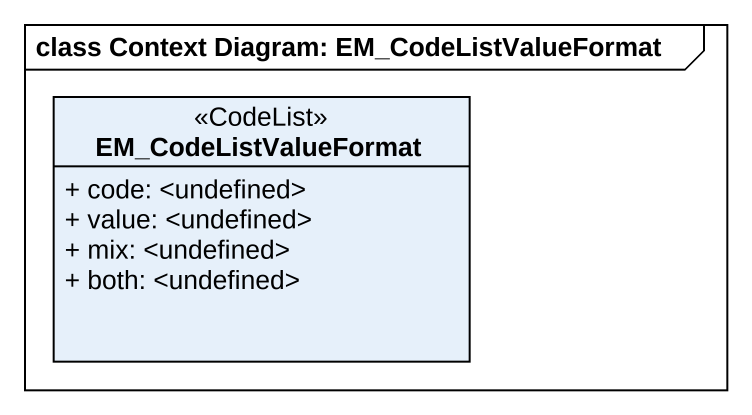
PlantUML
@startuml
mainframe class Context Diagram: EM_CodeListValueFormat
hide circle
hide empty members
skinparam classAttributeIconSize 0
class EM_CodeListValueFormat <<CodeList>> {
  + code: <undefined>
  + value: <undefined>
  + mix: <undefined>
  + both: <undefined>
}
@enduml
